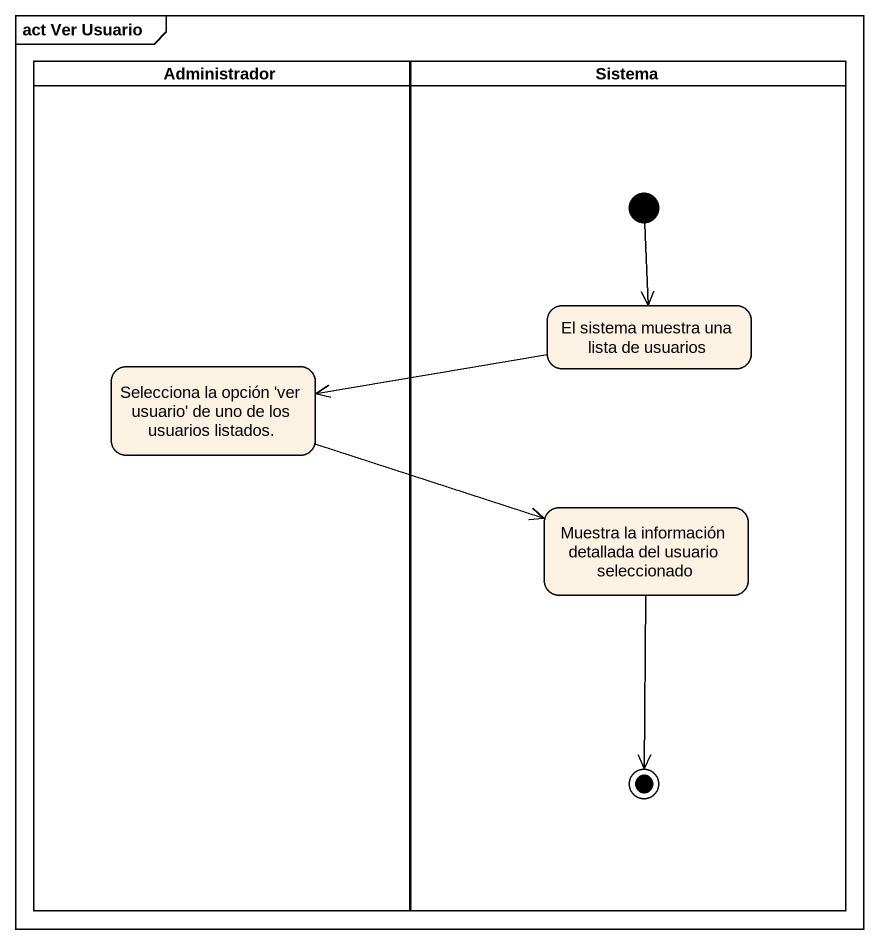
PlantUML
@startuml
mainframe act Ver Usuario
hide empty description
state Administrador <<partition>> {
  state "Selecciona la opción 'ver usuario' de uno de los usuarios listados." as Selecciona_la_opción_ver
}
state Sistema <<partition>> {
  state "El sistema muestra una lista de usuarios" as El_sistema_muestra_una
  state "Muestra la información detallada del usuario seleccionado" as Muestra_la_información
  [*] --> El_sistema_muestra_una
  Muestra_la_información --> [*]
}
El_sistema_muestra_una -left-> Selecciona_la_opción_ver
Selecciona_la_opción_ver -right-> Muestra_la_información
@enduml
